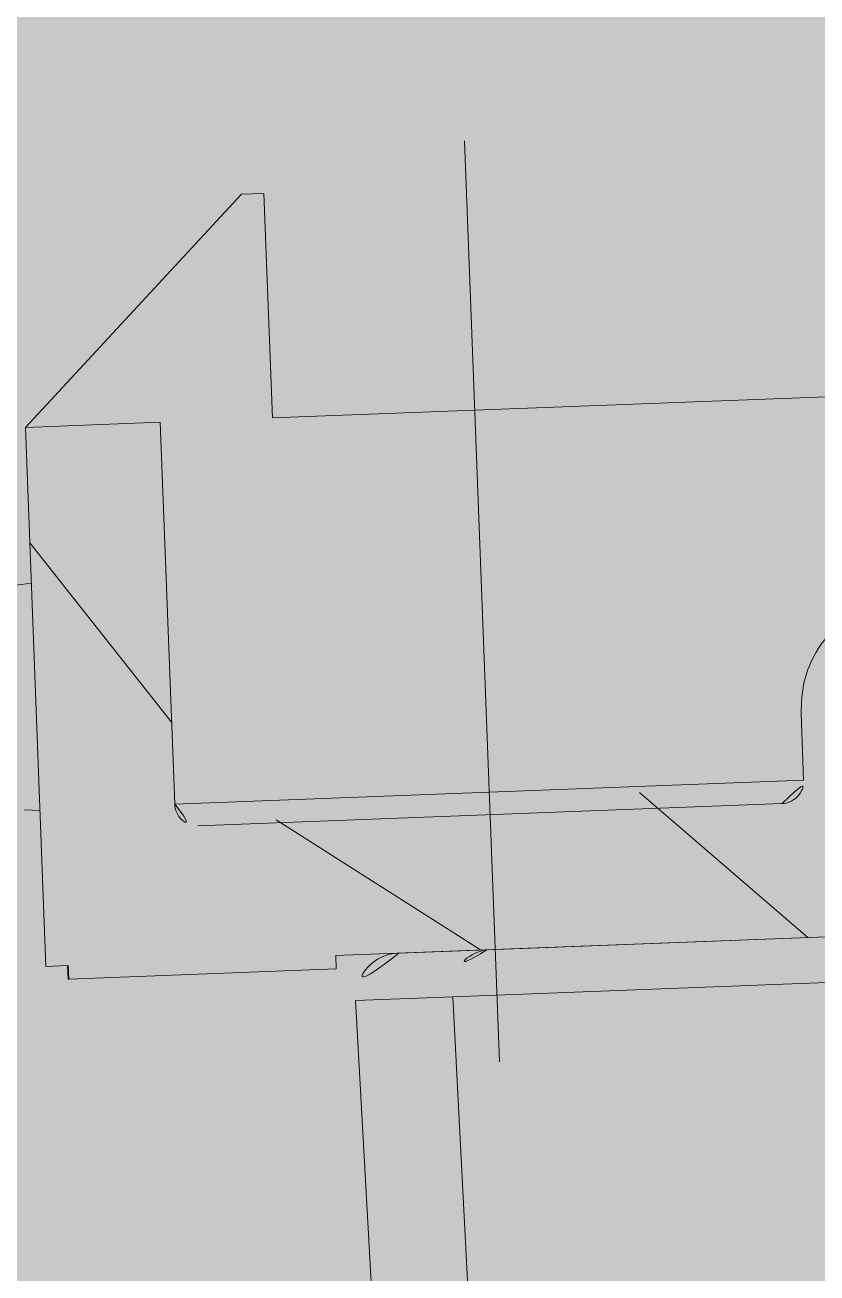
# Model space of a CAD drawing. Header units: metres. Extents: x 1956498 to 1957612, y 2277909 to 2278547.
# Drawn here: x 1956881.5732 to 1956881.59082, y 2278037.33168 to 2278037.35945 of the extents above; entities that cross this region are included whole.
import ezdxf
from ezdxf.enums import TextEntityAlignment as Align

# ---------------------------------------------------------------- set-up
doc = ezdxf.new("R2010")
doc.units = ezdxf.units.M
doc.linetypes.add('CENTERX2', pattern=[4, 2.5, -0.5, 0.5, -0.5])
for name, color, linetype in [('UBS-100-Clôture', 30, 'LIMITE1'), ('UBS-100-Postes', 8, 'Continuous'), ('UBS_400_DETAIL POSTE HTA TOOLKIT UBS', 7, 'Continuous')]:
    doc.layers.add(name, color=color, linetype=linetype)
doc.styles.get("Standard").update_dxf_attribs({"font": 'verdana.ttf'})
doc.linetypes.add('LIMITE1', pattern='A,6.35,-2.54,[133,ltypeshp.shx,S=2.54,R=0,X=-2.54,Y=0],-2.54,25.4', length=36.83)

# ---------------------------------------------------------------- blocks, each defined once
blk = doc.blocks.new('PdL')
at = {"color": 7, "transparency": 33554687, "const_width": 0.05}
blk.add_lwpolyline([(0.09904227871447802, 2.324539795983583), (5.098256056429818, 2.322635899297893), (5.096431930316612, -0.2599879968911409), (0.09721815306693316, -0.25808409973979)], close=True, dxfattribs=at)
at = {"color": 7, "transparency": 33554687}
blk.add_attdef('NUMERO', text='', height=1, dxfattribs=at).set_placement((3.833385661244392, 0.9777989531867206), align=Align.MIDDLE_LEFT)
blk = doc.blocks.new('HSI 150 coupe')
at = {"linetype": 'Continuous', "lineweight": 0}
h = blk.add_hatch(dxfattribs=at)
h.set_pattern_fill('ANSI34', color=1, style=0)
h.set_pattern_definition([(45, (-293.6272208606915, -200.974965127989), (-13.47038418160373, 13.47038418160373), []), (45, (-289.1370908606914, -200.974965127989), (-13.47038418160373, 13.47038418160373), []), (45, (-284.6469608606913, -200.974965127989), (-13.47038418160373, 13.47038418160373), []), (45, (-280.1568208606914, -200.974965127989), (-13.47038418160373, 13.47038418160373), [])])
edge = h.paths.add_edge_path(flags=0)
edge.add_line((6.87281844919562, -49.27325620056217), (6.87281844919562, -42.93494611236747))
edge.add_spline(control_points=[(6.87281844919562, -42.93494611236747), (6.87281844919562, -42.93202977937472), (6.872767403585385, -42.92911300002379), (6.872665359243911, -42.92619845287481), (6.871686288037381, -42.8982346369994), (6.865865721030787, -42.87005422090806), (6.85568566182701, -42.84399083714015), (6.849314124905504, -42.82767818034336), (6.841174643539489, -42.81195313245189), (6.831534613700569, -42.79733228845362), (6.816132353906141, -42.77397198340987), (6.796484496651829, -42.75294874798419), (6.7742180893365, -42.73600352554058), (6.751951681986611, -42.71905830307514), (6.726452589533437, -42.70572372346214), (6.699832402966422, -42.69710402928104), (6.676474773130394, -42.68954076050068), (6.651729428656836, -42.68541266110697), (6.62718155080438, -42.68498417628507)], knot_values=[0.002836758299074957, 0.002836758299074957, 0.002836758299074957, 0.002836758299074957, 0.00285405670097153, 0.00285405670097153, 0.00285405670097153, 0.003021942402843005, 0.003021942402843005, 0.003021942402843005, 0.003126104608909996, 0.003126104608909996, 0.003126104608909996, 0.003293990297706395, 0.003293990297706395, 0.003293990297706395, 0.003461875986903094, 0.003461875986903094, 0.003461875986903094, 0.003609153712432653, 0.003609153712432653, 0.003609153712432653, 0.003609153712432653], weights=[1, 1, 1, 1, 1, 1, 1, 1, 1, 1, 1, 1, 1, 1, 1, 1, 1, 1, 1], degree=3, periodic=0)
edge.add_spline(control_points=[(6.62718155080438, -42.68498417628507), (6.272079615479015, -42.67878584864229), (5.916977680151831, -42.67258752099588), (5.561875744824647, -42.6663891933531), (5.330735612413264, -42.66235462713303), (5.099595479998243, -42.65832006091659), (4.868455347585041, -42.65428549469652)], knot_values=[0.1656071950199256, 0.1656071950199256, 0.1656071950199256, 0.1656071950199256, 0.1677381311838157, 0.1677381311838157, 0.1677381311838157, 0.1691251832330613, 0.1691251832330613, 0.1691251832330613, 0.1691251832330613], weights=[1, 1, 1, 1, 1, 1, 1], degree=3, periodic=0)
edge.add_spline(control_points=[(4.868455347585041, -42.65428549469652), (4.84379687463661, -42.65385507942847), (4.818938014075684, -42.64969089582883), (4.795485368693335, -42.642062070885), (4.768876775329772, -42.63340665920623), (4.743395602597957, -42.62003787133654), (4.721151957370239, -42.6030627825603), (4.707230012912987, -42.59243834395238), (4.694360595502076, -42.58027666800626), (4.682966487678641, -42.56697728681684), (4.664761665566402, -42.54572833318525), (4.649974450938316, -42.5210432539352), (4.639829379380899, -42.49496623145387), (4.629684307792559, -42.46888920889251), (4.623901565668348, -42.44070100658064), (4.622960024311396, -42.41273590184574), (4.622865654264388, -42.40993297849855), (4.62281844919562, -42.40712806999363), (4.62281844919562, -42.40432355845041)], knot_values=[0.002834956245324089, 0.002834956245324089, 0.002834956245324089, 0.002834956245324089, 0.002984198812103939, 0.002984198812103939, 0.002984198812103939, 0.003153558911438729, 0.003153558911438729, 0.003153558911438729, 0.003258635894617601, 0.003258635894617601, 0.003258635894617601, 0.003427996014447614, 0.003427996014447614, 0.003427996014447614, 0.003597356134673345, 0.003597356134673345, 0.003597356134673345, 0.003614135635886999, 0.003614135635886999, 0.003614135635886999, 0.003614135635886999], weights=[1, 1, 1, 1, 1, 1, 1, 1, 1, 1, 1, 1, 1, 1, 1, 1, 1, 1, 1], degree=3, periodic=0)
edge.add_line((4.62281844919562, -42.40432355845041), (4.62281844919562, -40.1915388572088))
edge.add_spline(control_points=[(4.62281844919562, -40.1915388572088), (2.066586302555152, -40.18038511895065), (-0.4896458440853166, -40.16923138069251), (-3.045877990723966, -40.15807764243436), (-5.572979177417437, -40.14705101278378), (-8.100080364110909, -40.13602438312955), (-10.62718155080438, -40.12499775347533)], knot_values=[0.1445969370823444, 0.1445969370823444, 0.1445969370823444, 0.1445969370823444, 0.1599344759645165, 0.1599344759645165, 0.1599344759645165, 0.1750972274231583, 0.1750972274231583, 0.1750972274231583, 0.1750972274231583], weights=[1, 1, 1, 1, 1, 1, 1], degree=3, periodic=0)
edge.add_line((-10.62718155080438, -40.12499775347533), (-24.87718155080438, -40.12499775347533))
edge.add_line((-24.87718155080438, -40.12499775347533), (-24.87718155080438, -40.99999780142025))
edge.add_line((-24.87718155080438, -40.99999780141661), (-27.87718155080438, -40.99999780141661))
edge.add_line((-27.87718155080438, -40.99999780141661), (-27.87718155080438, -42.11473398417002))
edge.add_spline(control_points=[(-27.87718155080438, -42.11473398417002), (-22.76726411251184, -42.13703034775244), (-17.65734667421748, -42.15932671133123), (-12.54742923592494, -42.18162307491002), (-7.40698306511149, -42.20405264606234), (-2.266536894296223, -42.22648221721465), (2.873909276517224, -42.24891178836697)], knot_values=[0.1373336967896557, 0.1373336967896557, 0.1373336967896557, 0.1373336967896557, 0.1679934932786106, 0.1679934932786106, 0.1679934932786106, 0.1988364639063752, 0.1988364639063752, 0.1988364639063752, 0.1988364639063752], weights=[1, 1, 1, 1, 1, 1, 1], degree=3, periodic=0)
edge.add_spline(control_points=[(2.873909276517224, -42.24891178836697), (2.881683964274998, -42.24894571205732), (2.88946551148365, -42.24934314034181), (2.897203200873264, -42.25010148291767), (2.925050725858455, -42.25283071678132), (2.952811079159801, -42.26040550454127), (2.978185413896426, -42.27219857462842), (2.994066806557385, -42.27957966968461), (3.009250973456801, -42.28868841847725), (3.023239088552145, -42.29922558285762), (3.045588460829094, -42.31606123282836), (3.065339344882887, -42.33698770900446), (3.080856161432166, -42.36027208048472), (3.096372978325235, -42.38355645248157), (3.108083700550196, -42.40984093166117), (3.115018558215525, -42.43694888870596), (3.120177767257701, -42.4571159381012), (3.12281844919562, -42.47809290555597), (3.12281844919562, -42.49890942109778)], knot_values=[0.002937490447740104, 0.002937490447740104, 0.002937490447740104, 0.002937490447740104, 0.002984198816561022, 0.002984198816561022, 0.002984198816561022, 0.003153558913095552, 0.003153558913095552, 0.003153558913095552, 0.00325863589009816, 0.00325863589009816, 0.00325863589009816, 0.003427996007073152, 0.003427996007073152, 0.003427996007073152, 0.003597356127769229, 0.003597356127769229, 0.003597356127769229, 0.003723233157628061, 0.003723233157628061, 0.003723233157628061, 0.003723233157628061], weights=[1, 1, 1, 1, 1, 1, 1, 1, 1, 1, 1, 1, 1, 1, 1, 1, 1, 1, 1], degree=3, periodic=0)
edge.add_line((3.12281844919562, -42.49890942109778), (3.12281844919562, -42.74999789141657))
edge.add_spline(control_points=[(3.12281844919562, -42.74999789142021), (3.12281844919562, -42.78359038500275), (3.124174797161686, -42.8172101387936), (3.126880889047243, -42.8506934584002), (3.138151118595488, -42.99014352662925), (3.173653030395144, -43.1295708758189), (3.230446696199579, -43.25742946617538), (3.265992946826373, -43.33745412091957), (3.310235648639718, -43.41414043307668), (3.361721352739551, -43.48496912482005), (3.443982113400125, -43.59813494747141), (3.546915545359298, -43.69865895621842), (3.661997687317125, -43.77821671361744), (3.777079829427748, -43.85777447112559), (3.907484789251612, -43.91856027834365), (4.042413675031639, -43.95554043510856), (4.14958876176388, -43.98491406763787), (4.26169100207153, -43.99999795132317), (4.37281844919562, -43.99999795132317)], knot_values=[0.01407038677423873, 0.01407038677423873, 0.01407038677423873, 0.01407038677423873, 0.01427028350830109, 0.01427028350830109, 0.01427028350830109, 0.01510971202074532, 0.01510971202074532, 0.01510971202074532, 0.01563052304892377, 0.01563052304892377, 0.01563052304892377, 0.01646995148647687, 0.01646995148647687, 0.01646995148647687, 0.0173093799258786, 0.0173093799258786, 0.0173093799258786, 0.01797573781550579, 0.01797573781550579, 0.01797573781550579, 0.01797573781550579], weights=[1, 1, 1, 1, 1, 1, 1, 1, 1, 1, 1, 1, 1, 1, 1, 1, 1, 1, 1], degree=3, periodic=0)
edge.add_line((4.37281844919562, -43.99999795132317), (5.12281844919562, -43.99999795132317))
edge.add_spline(control_points=[(5.12281844919562, -43.99999795131953), (5.150691587587062, -43.99999795131953), (5.178946222638842, -44.00479072309463), (5.205260202965292, -44.0139823651225), (5.23167596249732, -44.02320955928371), (5.256862922975415, -44.03712472203188), (5.278735341204083, -44.05457553246015), (5.300607759401828, -44.07202634286296), (5.319768903684235, -44.09349411582298), (5.334632031555884, -44.11720109562884), (5.343934627147974, -44.13203891763624), (5.351711775136209, -44.1479462822499), (5.357707982830107, -44.16440060508467), (5.367288363589978, -44.19069033450796), (5.372461903321891, -44.21899668233164), (5.372800179024125, -44.24697558756816), (5.372812358915326, -44.24798299078975), (5.37281844919562, -44.24899048604493), (5.37281844919562, -44.24999796289558)], knot_values=[0.002646131159336343, 0.002646131159336343, 0.002646131159336343, 0.002646131159336343, 0.002814838690314478, 0.002814838690314478, 0.002814838690314478, 0.00298419879758309, 0.00298419879758309, 0.00298419879758309, 0.003153558904468646, 0.003153558904468646, 0.003153558904468646, 0.003258635889964529, 0.003258635889964529, 0.003258635889964529, 0.003346324687244101, 0.003346324687244101, 0.003346324687244101, 0.003434013484523674, 0.003434013484523674, 0.003434013484523674, 0.003434013484523674], weights=[1, 1, 1, 1, 1, 1, 1, 1, 1, 1, 1, 1, 1, 1, 1, 1, 1, 1, 1], degree=3, periodic=0)
edge.add_line((5.37281844919562, -44.24999796289558), (5.37281844919562, -50.75))
edge.add_arc((5.12281844919562, -50.75), 0.25, 270, 360, ccw=False)
edge.add_line((5.12281844919562, -51), (0.8728184491956199, -51))
edge.add_line((0.8728184491956199, -51), (0.8728184491956199, -52.5))
edge.add_line((0.8728184491956199, -52.5), (6.87281844919562, -52.5))
edge.add_line((6.87281844919562, -52.5), (6.87281844919562, -52.25009014286479))
edge.add_line((6.87281844919562, -52.25009014286479), (7.022818449195256, -52.25009014286479))
edge.add_line((7.022818449195256, -52.25009014286479), (7.022818449195256, -49.27325620056217))
edge.add_line((7.022818449195256, -49.27325620056217), (6.87281844919562, -49.27325620056217))
at = {"color": 1, "linetype": 'Continuous', "lineweight": 15}
for p, q in [((0.8728184491956199, -42.24018032662207), (0.8728184491956199, -49.75)), ((6.87281844919562, -42.93494611236747), (6.87281844919562, -49.27325620056217)), ((4.37281844919562, -43.99999795132317), (5.12281844919562, -43.99999795132317)), ((5.12281844919562, -51), (5.12281844919562, -43.99999795131953)), ((5.37281844919562, -50.75), (5.37281844919562, -44.24999796289558)), ((6.87281844919562, -49.27325620056217), (7.022818449195256, -49.27325620056217)), ((7.022818449195256, -52.25009014286479), (7.022818449195256, -49.27325620056217)), ((-1.62718155080438, -50), (-1.62718155080438, -49.75)), ((-1.62718155080438, -49.75), (0.8728184491956199, -49.75)), ((0.8728184491956199, -52.5), (-1.62718155080438, -50)), ((0.8728184491956199, -51), (0.8728184491956199, -52.5)), ((0.8728184491956199, -51), (5.12281844919562, -51)), ((7.022818449195256, -52.25009014286479), (6.87281844919562, -52.25009014286479)), ((6.87281844919562, -52.25009014286479), (6.87281844919562, -52.5)), ((7.022818449195256, -52.2578023538772), (6.87281844919562, -52.2578023538772)), ((7.022818449195256, -52.25009014286479), (7.022818449195256, -52.2578023538772)), ((0.8728184491956199, -52.5), (6.87281844919562, -52.5)), ((2.62281844919562, -52.67084380241067), (2.606826892308163, -52.5)), ((5.12281844919562, -52.67084380241067), (5.138810006081258, -52.5))]:
    blk.add_line(p, q, dxfattribs=at)
at = {"color": 1, "linetype": 'CENTERX2', "lineweight": 0}
blk.add_line((8.122818449208353, -47.5), (-2.127181550806199, -47.5), dxfattribs=at)
at = {"color": 1, "linetype": 'Continuous', "lineweight": 15}
blk.add_arc((5.12281844919562, -50.75), 0.2500000000000568, 270, 0, dxfattribs=at)
for points, knots in [([(3.12281844919562, -42.74999789142021), (3.123661502684627, -42.78358123757425), (3.128015673588379, -42.95703123876228), (3.196109461123342, -43.21583519950218), (3.380245358095635, -43.53608422214893), (3.648413638600687, -43.79651570514034), (4.009698225352622, -43.97138519136206), (4.261396248366509, -43.99121822362576), (4.37281844919562, -43.99999795132317)], [0, 0, 0, 0, 0.05152236160330699, 0.2661007524298242, 0.4004019487259892, 0.6149803206792748, 0.8295586929175254, 1, 1, 1, 1]), ([(5.37281844919562, -44.24999796289558), (5.372814483685943, -44.24899058966548), (5.372700382953553, -44.22000514415049), (5.364052736353187, -44.17316917062271), (5.331612024834612, -44.10674331192422), (5.281712608019006, -44.05115012513124), (5.206936463113379, -44.00824406616812), (5.150821682824244, -44.00274311695102), (5.12281844919562, -43.99999795132317)], [0, 0, 0, 0, 0.007729825893646126, 0.2224125480101009, 0.3567790437587052, 0.5714617512008914, 0.7861444589333157, 1, 1, 1, 1])]:
    blk.add_open_spline(points, degree=3, knots=knots, dxfattribs=at)
blk = doc.blocks.new('HSI 150 D3.58 PROFIL')
at = {"color": 3, "linetype": 'Continuous', "lineweight": 15}
for p, q in [((-1.01745240643686, 86.55054677683802), (-37.01745240643686, 85.92216443942016)), ((-1.01745240643686, 84.38725357232033), (-1.01745240643686, 86.55054677683802)), ((0, 85.55069908167934), (0, 83.5905862882646)), ((-37.01745240643686, 83.8865656650305), (-1.01745240643686, 84.38725357232033)), ((-1.01745240643686, 74.82776960797491), (-1.01745240643686, 84.38725357232033)), ((0, 83.5905862882646), (0, 73.82792191281987))]:
    blk.add_line(p, q, dxfattribs=at)
for centre, radius, start, end in [((-1, 85.55069908167934), 1.000000000000014, 0, 90.99999999997708), ((-0.9124285183734173, 83.47333720176903), 0.9199310568860054, 7.322505521809436, 96.55546330918095)]:
    blk.add_arc(centre, radius, start, end, dxfattribs=at)
blk = doc.blocks.new('UBS_PDL C1752')
at = {"const_width": 0.01}
blk.add_lwpolyline([(-2.508814037544653, 1.308120948553551), (2.491185962455347, 1.308120948553551), (2.491185962455347, -1.291879051481374), (-2.508814037544653, -1.291879051481374)], close=True, dxfattribs=at)
for name, p, xscale, yscale, zscale, rotation in [('HSI 150 D3.58 PROFIL', (-1.413942720857449, 1.3251209485461), 0.001, 0.001, 0.001, 270), ('HSI 150 coupe', (-1.425537706818432, 1.311375311634038), 0.002, 0.002, 0.002, 90)]:
    blk.add_blockref(name, p, dxfattribs=dict(xscale=xscale, yscale=yscale, zscale=zscale, rotation=rotation))

msp = doc.modelspace()

# ---------------------------------------------------------------- linework, layer by layer
at = {"layer": 'UBS-100-Clôture', "color": 30, "ltscale": 0.1, "true_color": 0xf26722, "transparency": 33554687, "const_width": 0.2}
msp.add_lwpolyline([(1956886.006013799, 2278363.274076525), (1956944.537645577, 2278198.620882908, -0.08340808976829744), (1956945.360979401, 2278193.719644714), (1956945.360979639, 2278122.459875771), (1956945.360979643, 2278119.57706879, -0.08222439822231009), (1956944.560898337, 2278114.74363245), (1956936.938301376, 2278092.336623866), (1956923.232700054, 2278052.048318385, -0.06822238120395846), (1956921.894785328, 2278049.37720694), (1956918.695031081, 2278044.704175564), (1956914.512309338, 2278039.448529739), (1956911.357020487, 2278037.683990462), (1956908.024686276, 2278036.367640869, -0.08408743484816826), (1956904.430327725, 2278035.607434032), (1956882.864366344, 2278034.730333254), (1956882.762164418, 2278037.423862825), (1956877.767002746, 2278037.222612007), (1956877.86927686, 2278034.527179923), (1956716.990742944, 2278027.984152004, -0.05145385689488851)], format="xyb", dxfattribs=at)

# ---------------------------------------------------------------- block references
at = {"layer": 'UBS-100-Postes', "transparency": 33554687, "rotation": 2.328970658530212}
msp.add_blockref('PdL', (1956877.659377131, 2278037.476532266), dxfattribs=at)
at = {"layer": 'UBS_400_DETAIL POSTE HTA TOOLKIT UBS', "transparency": 33554687, "rotation": 182.1729597041509}
msp.add_blockref('UBS_PDL C1752', (1956880.203834223, 2278038.612601407), dxfattribs=at)

doc.saveas('drawing.dxf')
